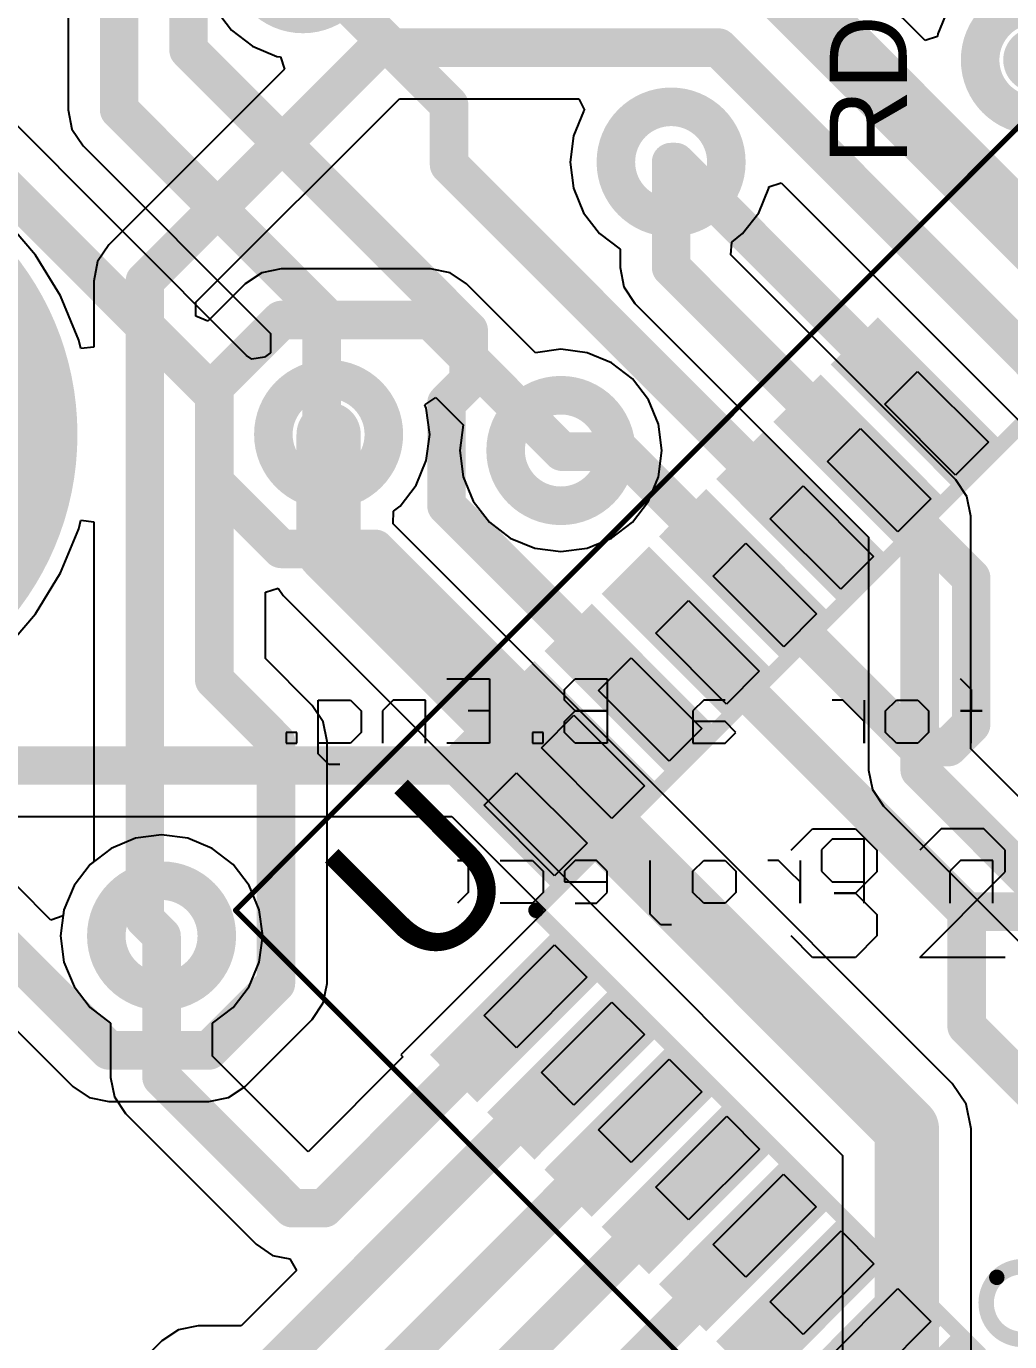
# Model space of a CAD drawing. Header units: millimetres. Extents: x 0 to 2.36, y 0 to 2.36.
# Drawn here: x 0.632 to 1.015, y 1.482 to 1.994 of the extents above; entities that cross this region are included whole.
import ezdxf

# ---------------------------------------------------------------- set-up
doc = ezdxf.new("R2010")
doc.units = ezdxf.units.MM
doc.header["$MEASUREMENT"] = 0
for name, color, linetype in [('BottomLayer', 5, 'Continuous'), ('BottomOverlay', 54, 'Continuous'), ('BottomSolder', 6, 'Continuous'), ('Mechanical13', 56, 'Continuous'), ('Mechanical15', 56, 'Continuous'), ('MultiLayer', 9, 'Continuous'), ('TopLayer', 1, 'Continuous'), ('TopOverlay', 2, 'Continuous'), ('TopPaste', 8, 'Continuous'), ('TopSolder', 216, 'Continuous')]:
    doc.layers.add(name, color=color, linetype=linetype)

# ---------------------------------------------------------------- blocks, each defined once
blk = doc.blocks.new('QFP80P900X900X120_32N_24')
at = {"layer": 'TopLayer'}
for points in [[(-0.08774, 0.19882), (-0.06974, 0.19882), (-0.06974, 0.13976), (-0.08774, 0.13976)], [(-0.05624, 0.19882), (-0.03824, 0.19882), (-0.03824, 0.13976), (-0.05624, 0.13976)], [(-0.02475, 0.19882), (-0.00675, 0.19882), (-0.00675, 0.13976), (-0.02475, 0.13976)], [(0.00675, 0.19882), (0.02475, 0.19882), (0.02475, 0.13976), (0.00675, 0.13976)], [(0.03824, 0.19882), (0.05624, 0.19882), (0.05624, 0.13976), (0.03824, 0.13976)], [(0.06974, 0.19882), (0.08774, 0.19882), (0.08774, 0.13976), (0.06974, 0.13976)], [(0.10124, 0.19882), (0.11924, 0.19882), (0.11924, 0.13976), (0.10124, 0.13976)], [(0.13976, 0.11924), (0.19882, 0.11924), (0.19882, 0.10124), (0.13976, 0.10124)], [(0.13976, 0.08774), (0.19882, 0.08774), (0.19882, 0.06974), (0.13976, 0.06974)], [(0.13976, 0.05624), (0.19882, 0.05624), (0.19882, 0.03824), (0.13976, 0.03824)], [(0.13976, 0.02475), (0.19882, 0.02475), (0.19882, 0.00675), (0.13976, 0.00675)], [(0.13976, -0.00675), (0.19882, -0.00675), (0.19882, -0.02475), (0.13976, -0.02475)], [(0.13976, -0.03824), (0.19882, -0.03824), (0.19882, -0.05624), (0.13976, -0.05624)], [(0.13976, -0.06974), (0.19882, -0.06974), (0.19882, -0.08774), (0.13976, -0.08774)], [(0.13976, -0.10124), (0.19882, -0.10124), (0.19882, -0.11924), (0.13976, -0.11924)]]:
    blk.add_hatch(color=1, dxfattribs=at).paths.add_polyline_path(points)
at = {"layer": 'TopPaste'}
for points in [[(-0.08774, 0.19882), (-0.06974, 0.19882), (-0.06974, 0.13976), (-0.08774, 0.13976)], [(-0.05624, 0.19882), (-0.03824, 0.19882), (-0.03824, 0.13976), (-0.05624, 0.13976)], [(-0.02475, 0.19882), (-0.00675, 0.19882), (-0.00675, 0.13976), (-0.02475, 0.13976)], [(0.00675, 0.19882), (0.02475, 0.19882), (0.02475, 0.13976), (0.00675, 0.13976)], [(0.03824, 0.19882), (0.05624, 0.19882), (0.05624, 0.13976), (0.03824, 0.13976)], [(0.06974, 0.19882), (0.08774, 0.19882), (0.08774, 0.13976), (0.06974, 0.13976)], [(0.10124, 0.19882), (0.11924, 0.19882), (0.11924, 0.13976), (0.10124, 0.13976)], [(0.13976, 0.11924), (0.19882, 0.11924), (0.19882, 0.10124), (0.13976, 0.10124)], [(0.13976, 0.08774), (0.19882, 0.08774), (0.19882, 0.06974), (0.13976, 0.06974)], [(0.13976, 0.05624), (0.19882, 0.05624), (0.19882, 0.03824), (0.13976, 0.03824)], [(0.13976, 0.02475), (0.19882, 0.02475), (0.19882, 0.00675), (0.13976, 0.00675)], [(0.13976, -0.00675), (0.19882, -0.00675), (0.19882, -0.02475), (0.13976, -0.02475)], [(0.13976, -0.03824), (0.19882, -0.03824), (0.19882, -0.05624), (0.13976, -0.05624)], [(0.13976, -0.06974), (0.19882, -0.06974), (0.19882, -0.08774), (0.13976, -0.08774)], [(0.13976, -0.10124), (0.19882, -0.10124), (0.19882, -0.11924), (0.13976, -0.11924)]]:
    blk.add_hatch(color=8, dxfattribs=at).paths.add_polyline_path(points)
at = {"layer": 'TopSolder'}
for points in [[(-0.12324, 0.20282), (-0.09724, 0.20282), (-0.09724, 0.13576), (-0.12324, 0.13576)], [(-0.09174, 0.20282), (-0.06574, 0.20282), (-0.06574, 0.13576), (-0.09174, 0.13576)], [(-0.06024, 0.20282), (-0.03424, 0.20282), (-0.03424, 0.13576), (-0.06024, 0.13576)], [(-0.02875, 0.20282), (-0.00275, 0.20282), (-0.00275, 0.13576), (-0.02875, 0.13576)], [(0.00275, 0.20282), (0.02875, 0.20282), (0.02875, 0.13576), (0.00275, 0.13576)], [(0.03424, 0.20282), (0.06024, 0.20282), (0.06024, 0.13576), (0.03424, 0.13576)], [(0.06574, 0.20282), (0.09174, 0.20282), (0.09174, 0.13576), (0.06574, 0.13576)], [(0.09724, 0.20282), (0.12324, 0.20282), (0.12324, 0.13576), (0.09724, 0.13576)], [(0.13576, 0.12324), (0.20282, 0.12324), (0.20282, 0.09724), (0.13576, 0.09724)], [(0.13576, 0.09174), (0.20282, 0.09174), (0.20282, 0.06574), (0.13576, 0.06574)], [(0.13576, 0.06024), (0.20282, 0.06024), (0.20282, 0.03424), (0.13576, 0.03424)], [(0.13576, 0.02875), (0.20282, 0.02875), (0.20282, 0.00275), (0.13576, 0.00275)], [(0.13576, -0.00275), (0.20282, -0.00275), (0.20282, -0.02875), (0.13576, -0.02875)], [(0.13576, -0.03424), (0.20282, -0.03424), (0.20282, -0.06024), (0.13576, -0.06024)], [(0.13576, -0.06574), (0.20282, -0.06574), (0.20282, -0.09174), (0.13576, -0.09174)], [(0.13576, -0.09724), (0.20282, -0.09724), (0.20282, -0.12324), (0.13576, -0.12324)]]:
    blk.add_hatch(color=216, dxfattribs=at).paths.add_polyline_path(points)
at = {"layer": 'Mechanical13'}
for p, q in [((-0.0879, 0.13828), (-0.0879, 0.17703)), ((-0.06974, 0.17703), (-0.06974, 0.13828)), ((-0.05628, 0.13812), (-0.05628, 0.17703)), ((-0.05628, 0.17703), (-0.03824, 0.17703)), ((-0.03824, 0.17703), (-0.03824, 0.13812)), ((-0.0248, 0.1383), (-0.0248, 0.17703)), ((-0.0248, 0.17703), (-0.00675, 0.17703)), ((-0.00675, 0.17703), (-0.00675, 0.1383)), ((0.00675, 0.13804), (0.00675, 0.17703)), ((0.00675, 0.17703), (0.02475, 0.17703)), ((0.02475, 0.17703), (0.02475, 0.13804)), ((0.03828, 0.13814), (0.03828, 0.17703)), ((0.03828, 0.17703), (0.05624, 0.17703)), ((0.05624, 0.17703), (0.05624, 0.13814)), ((0.06985, 0.13824), (0.06985, 0.17703)), ((0.06985, 0.17703), (0.08774, 0.17703)), ((0.08774, 0.17703), (0.08774, 0.13824)), ((0.10143, 0.1383), (0.10143, 0.17703)), ((0.10143, 0.17703), (0.11924, 0.17703)), ((0.11924, 0.17703), (0.11924, 0.1383)), ((-0.06974, 0.13828), (-0.0879, 0.13828)), ((-0.03824, 0.13812), (-0.05628, 0.13812)), ((-0.00675, 0.1383), (-0.0248, 0.1383)), ((0.05624, 0.13814), (0.03828, 0.13814)), ((0.08774, 0.13824), (0.06985, 0.13824)), ((0.11924, 0.1383), (0.10143, 0.1383)), ((0.02475, 0.13804), (0.00675, 0.13804)), ((0.13825, 0.10139), (0.13825, 0.11924)), ((0.13825, 0.11924), (0.17703, 0.11924)), ((0.17703, 0.11924), (0.17703, 0.10139)), ((0.17703, 0.10139), (0.13825, 0.10139)), ((0.13821, 0.06983), (0.13821, 0.08774)), ((0.13821, 0.08774), (0.17703, 0.08774)), ((0.17703, 0.08774), (0.17703, 0.06983)), ((0.17703, 0.06983), (0.13821, 0.06983)), ((0.13824, 0.0383), (0.13824, 0.05624)), ((0.13824, 0.05624), (0.17703, 0.05624)), ((0.17703, 0.05624), (0.17703, 0.0383)), ((0.17703, 0.0383), (0.13824, 0.0383)), ((0.13814, 0.00675), (0.13814, 0.02475)), ((0.13814, 0.02475), (0.17703, 0.02475)), ((0.17703, 0.02475), (0.17703, 0.00675)), ((0.17703, 0.00675), (0.13814, 0.00675)), ((0.13816, -0.02477), (0.13816, -0.00675)), ((0.13816, -0.00675), (0.17703, -0.00675)), ((0.17703, -0.00675), (0.17703, -0.02477)), ((0.17703, -0.02477), (0.13816, -0.02477)), ((0.13824, -0.05633), (0.13824, -0.03824)), ((0.13824, -0.03824), (0.17703, -0.03824)), ((0.17703, -0.03824), (0.17703, -0.05633)), ((0.17703, -0.05633), (0.13824, -0.05633)), ((0.1383, -0.08791), (0.1383, -0.06974)), ((0.1383, -0.06974), (0.17703, -0.06974)), ((0.17703, -0.06974), (0.17703, -0.08791)), ((0.17703, -0.08791), (0.1383, -0.08791)), ((0.13806, -0.11926), (0.13806, -0.10124)), ((0.13806, -0.10124), (0.17703, -0.10124)), ((0.17703, -0.10124), (0.17703, -0.11926)), ((0.17703, -0.11926), (0.13806, -0.11926))]:
    blk.add_line(p, q, dxfattribs=at)
at = {"layer": 'Mechanical15', "const_width": 0.00197}
for points in [[(0.21653, 0.21654), (-0.21654, 0.21654)], [(0.21653, 0.21654), (0.21653, -0.21654)]]:
    blk.add_lwpolyline(points, dxfattribs=at)
at = {"layer": 'Mechanical15', "const_width": 0.000984}
blk.add_lwpolyline([(0.21604, 0.21654, 1), (0.21703, 0.21654, 1)], format="xyb", close=True, dxfattribs=at)
blk.add_lwpolyline([(0.21604, 0.21654, 1), (0.21703, 0.21654, 1)], format="xyb", close=True, dxfattribs=at)
at = {"layer": 'TopOverlay'}
for p, q in [((0.033, 0.05894), (0.04478, 0.07072)), ((0.04478, 0.07072), (0.05656, 0.07072)), ((0.033, 0.04715), (0.033, 0.05894)), ((0.03889, 0.04126), (0.033, 0.04715)), ((0.05067, 0.04126), (0.05656, 0.04715)), ((0.05656, 0.04715), (0.05067, 0.04126)), ((0.08013, 0.04715), (0.08013, 0.03537)), ((-0.00823, 0.0177), (0.01533, 0.04126)), ((0.01533, 0.04126), (0.01533, -0.00586)), ((0.05067, 0.04126), (0.03889, 0.04126)), ((0.05067, 0.02948), (0.05067, 0.04126)), ((0.08013, 0.03537), (0.06834, 0.02359)), ((0.05656, 0.02359), (0.05067, 0.02948)), ((0.06834, 0.02359), (0.05656, 0.02359)), ((0.04478, 0.00003), (0.04478, 0.01181)), ((0.033, -0.01175), (0.04478, 0.00003)), ((0.01533, -0.00586), (0.02122, -0.01175)), ((0.02122, -0.01175), (0.033, -0.01175))]:
    blk.add_line(p, q, dxfattribs=at)
at = {"layer": 'TopOverlay', "const_width": 0.006}
for points in [[(0.13386, 0.13386), (-0.13386, 0.13386)], [(0.13386, 0.13386), (0.13386, -0.13386)]]:
    blk.add_lwpolyline(points, dxfattribs=at)
at = {"layer": 'TopOverlay'}
for points, const_width in [([(0.13236, 0.13386, 1), (0.13536, 0.13386, 1)], 0.003), ([(0.13236, 0.13386, 1), (0.13536, 0.13386, 1)], 0.003), ([(-0.09386, 0.108, 1), (-0.12214, 0.108, 1)], 0.006), ([(-0.09536, 0.108, 1), (-0.09236, 0.108, 1)], 0.003)]:
    blk.add_lwpolyline(points, format="xyb", close=True, dxfattribs=dict(at, const_width=const_width))

msp = doc.modelspace()

# ---------------------------------------------------------------- hatches: boundary and pattern name
at = {"layer": 'BottomLayer'}
h = msp.add_hatch(color=5, dxfattribs=at)
edge = h.paths.add_edge_path()
edge.add_arc((1.025, 1.98062), 0.025, 0, 360)
edge = h.paths.add_edge_path(flags=0)
edge.add_arc((1.025, 1.98062), 0.014, 0, 360)
h = msp.add_hatch(color=5, dxfattribs=at)
edge = h.paths.add_edge_path()
edge.add_arc((0.88327, 1.9409), 0.025, 0, 360)
edge = h.paths.add_edge_path(flags=0)
edge.add_arc((0.88327, 1.9409), 0.014, 0, 360)
h = msp.add_hatch(color=5, dxfattribs=at)
edge = h.paths.add_edge_path()
edge.add_arc((0.54, 1.835), 0.10827, 0, 360)
edge = h.paths.add_edge_path(flags=0)
edge.add_arc((0.54, 1.835), 0.06496, 0, 360)
h = msp.add_hatch(color=5, dxfattribs=at)
edge = h.paths.add_edge_path()
edge.add_arc((0.75, 1.835), 0.025, 0, 360)
edge = h.paths.add_edge_path(flags=0)
edge.add_arc((0.75, 1.835), 0.014, 0, 360)
h = msp.add_hatch(color=5, dxfattribs=at)
edge = h.paths.add_edge_path()
edge.add_arc((0.84037, 1.82876), 0.025, 0, 360)
edge = h.paths.add_edge_path(flags=0)
edge.add_arc((0.84037, 1.82876), 0.014, 0, 360)
h = msp.add_hatch(color=5, dxfattribs=at)
edge = h.paths.add_edge_path()
edge.add_arc((0.685, 1.64), 0.025, 0, 360)
edge = h.paths.add_edge_path(flags=0)
edge.add_arc((0.685, 1.64), 0.014, 0, 360)
at = {"layer": 'BottomSolder'}
h = msp.add_hatch(color=6, dxfattribs=at)
edge = h.paths.add_edge_path()
edge.add_arc((0.74, 2.02), 0.029, 0, 360)
edge = h.paths.add_edge_path(flags=0)
edge.add_arc((0.74, 2.02), 0.014, 0, 360)
h = msp.add_hatch(color=6, dxfattribs=at)
edge = h.paths.add_edge_path()
edge.add_arc((1.025, 1.98062), 0.029, 0, 360)
edge = h.paths.add_edge_path(flags=0)
edge.add_arc((1.025, 1.98062), 0.014, 0, 360)
h = msp.add_hatch(color=6, dxfattribs=at)
edge = h.paths.add_edge_path()
edge.add_arc((0.88327, 1.9409), 0.029, 0, 360)
edge = h.paths.add_edge_path(flags=0)
edge.add_arc((0.88327, 1.9409), 0.014, 0, 360)
h = msp.add_hatch(color=6, dxfattribs=at)
edge = h.paths.add_edge_path()
edge.add_arc((0.54, 1.835), 0.11227, 0, 360)
edge = h.paths.add_edge_path(flags=0)
edge.add_arc((0.54, 1.835), 0.06496, 0, 360)
h = msp.add_hatch(color=6, dxfattribs=at)
edge = h.paths.add_edge_path()
edge.add_arc((0.75, 1.835), 0.029, 0, 360)
edge = h.paths.add_edge_path(flags=0)
edge.add_arc((0.75, 1.835), 0.014, 0, 360)
h = msp.add_hatch(color=6, dxfattribs=at)
edge = h.paths.add_edge_path()
edge.add_arc((0.84037, 1.82876), 0.029, 0, 360)
edge = h.paths.add_edge_path(flags=0)
edge.add_arc((0.84037, 1.82876), 0.014, 0, 360)
h = msp.add_hatch(color=6, dxfattribs=at)
edge = h.paths.add_edge_path()
edge.add_arc((0.685, 1.64), 0.029, 0, 360)
edge = h.paths.add_edge_path(flags=0)
edge.add_arc((0.685, 1.64), 0.014, 0, 360)
at = {"layer": 'MultiLayer'}
h = msp.add_hatch(color=9, dxfattribs=at)
edge = h.paths.add_edge_path()
edge.add_arc((0.54, 1.835), 0.10827, 0, 360)
edge = h.paths.add_edge_path(flags=0)
edge.add_arc((0.54, 1.835), 0.06496, 0, 360)
at = {"layer": 'TopLayer'}
h = msp.add_hatch(color=1, dxfattribs=at)
edge = h.paths.add_edge_path()
edge.add_arc((1.025, 1.98062), 0.025, 0, 360)
edge = h.paths.add_edge_path(flags=0)
edge.add_arc((1.025, 1.98062), 0.014, 0, 360)
h = msp.add_hatch(color=1, dxfattribs=at)
edge = h.paths.add_edge_path()
edge.add_arc((0.88327, 1.9409), 0.025, 0, 360)
edge = h.paths.add_edge_path(flags=0)
edge.add_arc((0.88327, 1.9409), 0.014, 0, 360)
h = msp.add_hatch(color=1, dxfattribs=at)
edge = h.paths.add_edge_path()
edge.add_arc((0.54, 1.835), 0.10827, 0, 360)
edge = h.paths.add_edge_path(flags=0)
edge.add_arc((0.54, 1.835), 0.06496, 0, 360)
h = msp.add_hatch(color=1, dxfattribs=at)
edge = h.paths.add_edge_path()
edge.add_arc((0.75, 1.835), 0.025, 0, 360)
edge = h.paths.add_edge_path(flags=0)
edge.add_arc((0.75, 1.835), 0.014, 0, 360)
h = msp.add_hatch(color=1, dxfattribs=at)
edge = h.paths.add_edge_path()
edge.add_arc((0.84037, 1.82876), 0.025, 0, 360)
edge = h.paths.add_edge_path(flags=0)
edge.add_arc((0.84037, 1.82876), 0.014, 0, 360)
h = msp.add_hatch(color=1, dxfattribs=at)
edge = h.paths.add_edge_path()
edge.add_arc((0.685, 1.64), 0.025, 0, 360)
edge = h.paths.add_edge_path(flags=0)
edge.add_arc((0.685, 1.64), 0.014, 0, 360)
at = {"layer": 'TopSolder'}
h = msp.add_hatch(color=216, dxfattribs=at)
edge = h.paths.add_edge_path()
edge.add_arc((0.74, 2.02), 0.029, 0, 360)
edge = h.paths.add_edge_path(flags=0)
edge.add_arc((0.74, 2.02), 0.014, 0, 360)
h = msp.add_hatch(color=216, dxfattribs=at)
edge = h.paths.add_edge_path()
edge.add_arc((1.025, 1.98062), 0.029, 0, 360)
edge = h.paths.add_edge_path(flags=0)
edge.add_arc((1.025, 1.98062), 0.014, 0, 360)
h = msp.add_hatch(color=216, dxfattribs=at)
edge = h.paths.add_edge_path()
edge.add_arc((0.88327, 1.9409), 0.029, 0, 360)
edge = h.paths.add_edge_path(flags=0)
edge.add_arc((0.88327, 1.9409), 0.014, 0, 360)
h = msp.add_hatch(color=216, dxfattribs=at)
edge = h.paths.add_edge_path()
edge.add_arc((0.54, 1.835), 0.11227, 0, 360)
edge = h.paths.add_edge_path(flags=0)
edge.add_arc((0.54, 1.835), 0.06496, 0, 360)
h = msp.add_hatch(color=216, dxfattribs=at)
edge = h.paths.add_edge_path()
edge.add_arc((0.75, 1.835), 0.029, 0, 360)
edge = h.paths.add_edge_path(flags=0)
edge.add_arc((0.75, 1.835), 0.014, 0, 360)
h = msp.add_hatch(color=216, dxfattribs=at)
edge = h.paths.add_edge_path()
edge.add_arc((0.84037, 1.82876), 0.029, 0, 360)
edge = h.paths.add_edge_path(flags=0)
edge.add_arc((0.84037, 1.82876), 0.014, 0, 360)
h = msp.add_hatch(color=216, dxfattribs=at)
edge = h.paths.add_edge_path()
edge.add_arc((0.685, 1.64), 0.029, 0, 360)
edge = h.paths.add_edge_path(flags=0)
edge.add_arc((0.685, 1.64), 0.014, 0, 360)

# ---------------------------------------------------------------- linework, layer by layer
at = {"layer": 'BottomLayer'}
for p, q in [((0.98214, 1.98819), (0.90711, 2.06321)), ((0.70593, 2.00033), (0.71218, 1.99218)), ((0.99093, 2.00029), (0.987, 1.9908)), ((0.71218, 1.99218), (0.72033, 1.98593)), ((0.98687, 1.9898), (0.98214, 1.98819)), ((0.987, 1.9908), (0.98687, 1.9898)), ((0.72033, 1.98593), (0.72982, 1.982)), ((0.72982, 1.982), (0.73124, 1.98182)), ((0.73124, 1.98182), (0.73285, 1.97708)), ((0.73285, 1.97708), (0.66444, 1.90867)), ((0.69838, 1.88638), (0.77752, 1.96552)), ((0.77752, 1.96552), (0.84735, 1.96552)), ((0.84735, 1.96552), (0.84956, 1.96103)), ((0.8492, 1.96057), (0.84527, 1.95108)), ((0.84956, 1.96103), (0.8492, 1.96057)), ((0.84527, 1.95108), (0.84393, 1.9409)), ((0.84393, 1.9409), (0.84527, 1.93072)), ((0.84527, 1.93072), (0.8492, 1.92123)), ((0.91734, 1.92123), (0.92127, 1.93072)), ((0.92127, 1.93072), (0.92134, 1.9313)), ((0.92134, 1.9313), (0.92608, 1.9329)), ((0.92608, 1.9329), (1.21754, 1.64144)), ((0.63598, 1.90473), (0.62389, 1.91889)), ((0.8492, 1.92123), (0.85545, 1.91308)), ((0.91109, 1.91308), (0.91734, 1.92123)), ((0.85545, 1.91308), (0.86339, 1.90699)), ((0.90685, 1.90983), (0.91109, 1.91308)), ((0.66444, 1.90867), (0.66013, 1.90222)), ((0.90652, 1.90484), (0.90685, 1.90983)), ((0.6457, 1.88886), (0.63598, 1.90473)), ((0.86339, 1.90699), (0.86339, 1.89997)), ((0.99406, 1.8173), (0.90652, 1.90484)), ((0.66013, 1.90222), (0.65862, 1.89462)), ((0.72396, 1.89787), (0.71751, 1.89356)), ((0.73157, 1.89938), (0.72396, 1.89787)), ((0.78963, 1.89938), (0.73157, 1.89938)), ((0.79724, 1.89787), (0.78963, 1.89938)), ((0.80369, 1.89356), (0.79724, 1.89787)), ((0.86339, 1.89997), (0.8649, 1.89237)), ((0.65862, 1.89462), (0.65862, 1.86896)), ((0.71751, 1.89356), (0.703, 1.87905)), ((0.83046, 1.86679), (0.80369, 1.89356)), ((0.65283, 1.87166), (0.6457, 1.88886)), ((0.8649, 1.89237), (0.86921, 1.88592)), ((0.69838, 1.88096), (0.69838, 1.88638)), ((0.86921, 1.88592), (0.96012, 1.79501)), ((0.703, 1.87905), (0.69838, 1.88096)), ((0.65362, 1.86837), (0.65283, 1.87166)), ((0.65862, 1.86896), (0.65362, 1.86837)), ((0.84037, 1.8681), (0.83046, 1.86679)), ((0.85055, 1.86676), (0.84037, 1.8681)), ((0.86004, 1.86283), (0.85055, 1.86676)), ((0.86819, 1.85658), (0.86004, 1.86283)), ((0.87444, 1.84843), (0.86819, 1.85658)), ((0.78745, 1.84649), (0.79169, 1.84933)), ((0.788, 1.84518), (0.78745, 1.84649)), ((0.79169, 1.84933), (0.80234, 1.83868)), ((0.87837, 1.83894), (0.87444, 1.84843)), ((0.78934, 1.835), (0.788, 1.84518)), ((0.80234, 1.83868), (0.80104, 1.82876)), ((0.87971, 1.82876), (0.87837, 1.83894)), ((0.788, 1.82482), (0.78934, 1.835)), ((0.80104, 1.82876), (0.80238, 1.81858)), ((0.87837, 1.81858), (0.87971, 1.82876)), ((0.78407, 1.81533), (0.788, 1.82482)), ((0.80238, 1.81858), (0.80631, 1.80909)), ((0.87444, 1.80909), (0.87837, 1.81858)), ((0.99837, 1.81085), (0.99406, 1.8173)), ((0.77782, 1.80718), (0.78407, 1.81533)), ((0.99988, 1.80324), (0.99837, 1.81085)), ((0.77527, 1.80523), (0.77782, 1.80718)), ((0.80631, 1.80909), (0.81256, 1.80095)), ((0.86819, 1.80095), (0.87444, 1.80909)), ((0.65283, 1.79834), (0.65362, 1.80163)), ((0.65362, 1.80163), (0.65862, 1.80104)), ((0.65862, 1.80104), (0.65862, 1.66891)), ((0.77507, 1.80025), (0.77527, 1.80523)), ((0.81256, 1.80095), (0.8207, 1.7947)), ((0.86004, 1.7947), (0.86819, 1.80095)), ((0.99988, 1.71275), (0.99988, 1.80324)), ((0.6457, 1.78114), (0.65283, 1.79834)), ((0.99266, 1.58266), (0.77507, 1.80025)), ((0.8207, 1.7947), (0.83019, 1.79077)), ((0.83019, 1.79077), (0.84037, 1.78943)), ((0.84037, 1.78943), (0.85055, 1.79077)), ((0.85055, 1.79077), (0.86004, 1.7947)), ((0.96012, 1.79501), (0.96012, 1.70451)), ((0.63598, 1.76527), (0.6457, 1.78114)), ((0.72538, 1.77374), (0.73038, 1.77526)), ((0.73038, 1.77526), (0.73234, 1.77234)), ((0.72538, 1.74784), (0.72538, 1.77374)), ((0.73234, 1.77234), (0.95002, 1.55465)), ((0.62389, 1.75111), (0.63598, 1.76527)), ((0.74356, 1.72966), (0.72538, 1.74784)), ((0.74787, 1.72321), (0.74356, 1.72966)), ((0.74938, 1.7156), (0.74787, 1.72321)), ((0.74938, 1.62157), (0.74938, 1.7156)), ((1.26381, 1.44881), (0.99988, 1.71275)), ((0.96012, 1.70451), (0.96163, 1.6969)), ((0.96163, 1.6969), (0.96594, 1.69045)), ((0.96594, 1.69045), (1.18386, 1.47253)), ((0.65718, 1.66782), (0.65093, 1.65967)), ((0.65862, 1.66891), (0.65718, 1.66782)), ((0.64195, 1.64617), (0.62906, 1.65906)), ((0.65093, 1.65967), (0.647, 1.65018)), ((0.64669, 1.64777), (0.64195, 1.64617)), ((0.647, 1.65018), (0.64669, 1.64777)), ((0.74787, 1.61396), (0.74938, 1.62157)), ((0.61458, 1.6173), (0.65044, 1.58144)), ((0.74356, 1.60751), (0.74787, 1.61396)), ((0.71749, 1.58144), (0.74356, 1.60751)), ((0.65044, 1.58144), (0.65689, 1.57713)), ((0.71104, 1.57713), (0.71749, 1.58144)), ((0.99808, 1.57456), (0.99266, 1.58266)), ((0.65689, 1.57713), (0.6645, 1.57562)), ((0.6645, 1.57562), (0.70343, 1.57562)), ((0.70343, 1.57562), (0.71104, 1.57713)), ((0.99998, 1.565), (0.99808, 1.57456)), ((0.99998, 1.36499), (0.99998, 1.565)), ((0.95002, 1.55465), (0.95002, 1.36499))]:
    msp.add_line(p, q, dxfattribs=at)
for points, const_width in [([(0.88945, 2.04555), (1.115, 1.82)], 0.025), ([(0.6785, 1.89462), (0.76928, 1.9854)], 0.015), ([(0.76928, 1.9854), (0.9017, 1.9854)], 0.015), ([(0.9017, 1.9854), (1.2316, 1.6555)], 0.015), ([(1.025, 1.98062), (1.37438, 1.98062)], 0.025), ([(0.88327, 1.89997), (0.88327, 1.9409)], 0.015), ([(0.88327, 1.89997), (0.98, 1.80324)], 0.015), ([(0.6785, 1.6465), (0.6785, 1.89462)], 0.015), ([(0.7055, 1.85343), (0.73157, 1.8795)], 0.015), ([(0.73157, 1.8795), (0.78963, 1.8795)], 0.015), ([(0.78963, 1.8795), (0.84037, 1.82876)], 0.015), ([(0.7055, 1.7396), (0.7055, 1.85343)], 0.015), ([(0.75, 1.79), (0.75, 1.835)], 0.025), ([(0.98, 1.70451), (0.98, 1.80324)], 0.015), ([(0.75, 1.79), (0.975, 1.565)], 0.025), ([(0.7055, 1.7396), (0.7295, 1.7156)], 0.015), ([(0.7295, 1.62157), (0.7295, 1.7156)], 0.015), ([(0.98, 1.70451), (1.24975, 1.43475)], 0.015), ([(0.615, 1.645), (0.6645, 1.5955)], 0.015), ([(0.6785, 1.6465), (0.685, 1.64)], 0.015), ([(0.70343, 1.5955), (0.7295, 1.62157)], 0.015), ([(0.6645, 1.5955), (0.70343, 1.5955)], 0.015), ([(0.975, 1.335), (0.975, 1.565)], 0.025)]:
    msp.add_lwpolyline(points, dxfattribs=dict(at, const_width=const_width))
for points, const_width in [([(0.76553, 1.9854, 1), (0.77303, 1.9854, 1)], 0.0075), ([(0.76553, 1.9854, 1), (0.77303, 1.9854, 1)], 0.0075), ([(0.89795, 1.9854, 1), (0.90545, 1.9854, 1)], 0.0075), ([(0.89795, 1.9854, 1), (0.90545, 1.9854, 1)], 0.0075), ([(1.01875, 1.98062, 1), (1.03125, 1.98062, 1)], 0.0125), ([(0.87952, 1.9409, 1), (0.88702, 1.9409, 1)], 0.0075), ([(0.87952, 1.89997, 1), (0.88702, 1.89997, 1)], 0.0075), ([(0.87952, 1.89997, 1), (0.88702, 1.89997, 1)], 0.0075), ([(0.67475, 1.89462, 1), (0.68225, 1.89462, 1)], 0.0075), ([(0.67475, 1.89462, 1), (0.68225, 1.89462, 1)], 0.0075), ([(0.72782, 1.8795, 1), (0.73532, 1.8795, 1)], 0.0075), ([(0.72782, 1.8795, 1), (0.73532, 1.8795, 1)], 0.0075), ([(0.78588, 1.8795, 1), (0.79338, 1.8795, 1)], 0.0075), ([(0.78588, 1.8795, 1), (0.79338, 1.8795, 1)], 0.0075), ([(0.70175, 1.85343, 1), (0.70925, 1.85343, 1)], 0.0075), ([(0.70175, 1.85343, 1), (0.70925, 1.85343, 1)], 0.0075), ([(0.74375, 1.835, 1), (0.75625, 1.835, 1)], 0.0125), ([(0.83662, 1.82876, 1), (0.84412, 1.82876, 1)], 0.0075), ([(0.97625, 1.80324, 1), (0.98375, 1.80324, 1)], 0.0075), ([(0.97625, 1.80324, 1), (0.98375, 1.80324, 1)], 0.0075), ([(0.74375, 1.79, 1), (0.75625, 1.79, 1)], 0.0125), ([(0.74375, 1.79, 1), (0.75625, 1.79, 1)], 0.0125), ([(0.70175, 1.7396, 1), (0.70925, 1.7396, 1)], 0.0075), ([(0.70175, 1.7396, 1), (0.70925, 1.7396, 1)], 0.0075), ([(0.72575, 1.7156, 1), (0.73325, 1.7156, 1)], 0.0075), ([(0.72575, 1.7156, 1), (0.73325, 1.7156, 1)], 0.0075), ([(0.97625, 1.70451, 1), (0.98375, 1.70451, 1)], 0.0075), ([(0.97625, 1.70451, 1), (0.98375, 1.70451, 1)], 0.0075), ([(0.67475, 1.6465, 1), (0.68225, 1.6465, 1)], 0.0075), ([(0.67475, 1.6465, 1), (0.68225, 1.6465, 1)], 0.0075), ([(0.68125, 1.64, 1), (0.68875, 1.64, 1)], 0.0075), ([(0.72575, 1.62157, 1), (0.73325, 1.62157, 1)], 0.0075), ([(0.72575, 1.62157, 1), (0.73325, 1.62157, 1)], 0.0075), ([(0.66075, 1.5955, 1), (0.66825, 1.5955, 1)], 0.0075), ([(0.66075, 1.5955, 1), (0.66825, 1.5955, 1)], 0.0075), ([(0.69968, 1.5955, 1), (0.70718, 1.5955, 1)], 0.0075), ([(0.69968, 1.5955, 1), (0.70718, 1.5955, 1)], 0.0075), ([(0.96875, 1.565, 1), (0.98125, 1.565, 1)], 0.0125), ([(0.96875, 1.565, 1), (0.98125, 1.565, 1)], 0.0125)]:
    msp.add_lwpolyline(points, format="xyb", close=True, dxfattribs=dict(at, const_width=const_width))
at = {"layer": 'BottomOverlay'}
for p, q in [((0.79597, 1.74), (0.81263, 1.74)), ((0.81263, 1.74), (0.81263, 1.71501)), ((0.84179, 1.73583), (0.84596, 1.74)), ((0.84596, 1.74), (0.85845, 1.74)), ((0.85845, 1.74), (0.85845, 1.71501)), ((1.00007, 1.73583), (0.99591, 1.74)), ((0.84179, 1.73167), (0.84179, 1.73583)), ((1.00007, 1.71501), (1.00007, 1.73583)), ((1.00007, 1.73583), (1.00007, 1.7275)), ((1.00007, 1.7275), (1.00007, 1.73583)), ((0.74599, 1.71084), (0.74599, 1.73167)), ((0.74599, 1.73167), (0.75848, 1.73167)), ((0.75848, 1.73167), (0.76265, 1.7275)), ((0.77515, 1.73167), (0.77098, 1.7275)), ((0.78764, 1.73167), (0.77515, 1.73167)), ((0.78764, 1.71501), (0.78764, 1.73167)), ((0.84596, 1.7275), (0.84179, 1.73167)), ((0.89594, 1.73167), (0.89177, 1.7275)), ((0.90427, 1.73167), (0.89594, 1.73167)), ((0.95009, 1.73167), (0.94592, 1.73167)), ((0.95425, 1.7275), (0.95009, 1.73167)), ((0.95842, 1.73167), (0.95842, 1.71501)), ((0.96675, 1.7275), (0.97092, 1.73167)), ((0.97092, 1.73167), (0.97925, 1.73167)), ((0.97925, 1.73167), (0.98341, 1.7275)), ((0.76265, 1.7275), (0.76265, 1.71917)), ((0.77098, 1.7275), (0.77098, 1.71501)), ((0.81263, 1.7275), (0.8043, 1.7275)), ((0.84179, 1.72334), (0.84596, 1.7275)), ((0.84596, 1.7275), (0.85845, 1.7275)), ((0.85845, 1.7275), (0.84596, 1.7275)), ((0.89177, 1.7275), (0.89177, 1.71501)), ((0.95842, 1.72334), (0.95425, 1.7275)), ((0.96675, 1.71917), (0.96675, 1.7275)), ((0.98341, 1.7275), (0.98341, 1.71917)), ((1.00424, 1.7275), (0.99591, 1.7275)), ((0.99591, 1.7275), (1.00007, 1.7275)), ((1.00007, 1.7275), (1.00424, 1.7275)), ((0.73766, 1.71917), (0.73349, 1.71917)), ((0.73349, 1.71917), (0.73349, 1.71501)), ((0.73766, 1.71501), (0.73766, 1.71917)), ((0.76265, 1.71917), (0.75848, 1.71501)), ((0.83346, 1.71917), (0.82929, 1.71917)), ((0.82929, 1.71917), (0.82929, 1.71501)), ((0.83346, 1.71501), (0.83346, 1.71917)), ((0.84179, 1.71917), (0.84179, 1.72334)), ((0.84596, 1.71501), (0.84179, 1.71917)), ((0.90427, 1.72334), (0.89177, 1.72334)), ((0.90844, 1.71917), (0.90427, 1.72334)), ((0.90427, 1.71501), (0.90844, 1.71917)), ((0.95842, 1.71501), (0.95842, 1.72334)), ((0.97092, 1.71501), (0.96675, 1.71917)), ((0.98341, 1.71917), (0.97925, 1.71501)), ((0.73349, 1.71501), (0.73766, 1.71501)), ((0.75848, 1.71501), (0.74599, 1.71501)), ((0.81263, 1.71501), (0.79597, 1.71501)), ((0.82929, 1.71501), (0.83346, 1.71501)), ((0.85845, 1.71501), (0.84596, 1.71501)), ((0.89177, 1.71501), (0.90427, 1.71501)), ((0.97925, 1.71501), (0.97092, 1.71501)), ((0.75015, 1.70668), (0.74599, 1.71084)), ((0.75432, 1.70668), (0.75015, 1.70668)), ((0.94592, 1.67768), (0.94176, 1.67351)), ((0.95842, 1.67768), (0.94592, 1.67768)), ((0.95842, 1.65269), (0.95842, 1.67768)), ((0.8043, 1.67351), (0.8043, 1.66935)), ((0.94176, 1.67351), (0.94176, 1.66518)), ((0.80847, 1.66935), (0.80014, 1.66935)), ((0.80014, 1.66935), (0.8043, 1.66935)), ((0.8043, 1.66935), (0.80847, 1.66935)), ((0.8043, 1.66935), (0.8043, 1.65685)), ((0.8168, 1.66935), (0.82929, 1.66935)), ((0.82929, 1.66935), (0.83346, 1.66518)), ((0.84596, 1.66935), (0.84179, 1.66518)), ((0.85429, 1.66935), (0.84596, 1.66935)), ((0.85845, 1.66518), (0.85429, 1.66935)), ((0.87511, 1.64852), (0.87511, 1.66935)), ((0.89177, 1.66518), (0.89594, 1.66935)), ((0.89594, 1.66935), (0.90427, 1.66935)), ((0.90427, 1.66935), (0.90844, 1.66518)), ((0.9251, 1.66935), (0.92093, 1.66935)), ((0.92926, 1.66518), (0.9251, 1.66935)), ((0.93343, 1.66935), (0.93343, 1.65269)), ((0.99591, 1.66935), (0.99174, 1.66518)), ((1.0084, 1.66935), (0.99591, 1.66935)), ((1.0084, 1.65269), (1.0084, 1.66935)), ((0.83346, 1.66518), (0.83346, 1.65685)), ((0.84179, 1.66518), (0.84179, 1.66102)), ((0.85845, 1.65685), (0.85845, 1.66518)), ((0.89177, 1.65685), (0.89177, 1.66518)), ((0.90844, 1.66518), (0.90844, 1.65685)), ((0.93343, 1.66102), (0.92926, 1.66518)), ((0.94176, 1.66518), (0.94592, 1.66102)), ((0.99174, 1.66518), (0.99174, 1.65269)), ((0.84179, 1.66102), (0.85845, 1.66102)), ((0.93343, 1.65269), (0.93343, 1.66102)), ((0.94592, 1.66102), (0.95842, 1.66102)), ((0.8043, 1.65685), (0.80014, 1.65269)), ((0.82929, 1.65269), (0.8168, 1.65269)), ((0.83346, 1.65685), (0.82929, 1.65269)), ((0.84596, 1.65269), (0.85429, 1.65269)), ((0.85429, 1.65269), (0.85845, 1.65685)), ((0.89594, 1.65269), (0.89177, 1.65685)), ((0.90427, 1.65269), (0.89594, 1.65269)), ((0.90844, 1.65685), (0.90427, 1.65269)), ((0.87928, 1.64436), (0.87511, 1.64852)), ((0.88344, 1.64436), (0.87928, 1.64436))]:
    msp.add_line(p, q, dxfattribs=at)
at = {"layer": 'TopLayer'}
for p, q in [((0.64862, 2.04962), (0.64862, 1.96126)), ((0.7181, 1.86571), (0.58718, 1.99663)), ((0.64862, 1.96126), (0.65013, 1.95365)), ((0.65013, 1.95365), (0.65444, 1.9472)), ((0.65444, 1.9472), (0.72738, 1.87426)), ((0.72738, 1.87426), (0.72738, 1.8668)), ((0.72006, 1.86432), (0.7181, 1.86571)), ((0.72506, 1.86502), (0.72006, 1.86432)), ((0.72738, 1.8668), (0.72506, 1.86502)), ((0.5415, 1.68639), (0.79801, 1.68639)), ((0.79801, 1.68639), (0.8344, 1.65)), ((0.67482, 1.678), (0.66533, 1.67407)), ((0.685, 1.67934), (0.67482, 1.678)), ((0.69518, 1.678), (0.685, 1.67934)), ((0.70467, 1.67407), (0.69518, 1.678)), ((0.66533, 1.67407), (0.65718, 1.66782)), ((0.71282, 1.66782), (0.70467, 1.67407)), ((0.65718, 1.66782), (0.65093, 1.65967)), ((0.71907, 1.65967), (0.71282, 1.66782)), ((0.65093, 1.65967), (0.647, 1.65018)), ((0.723, 1.65018), (0.71907, 1.65967)), ((0.647, 1.65018), (0.64566, 1.64)), ((0.72434, 1.64), (0.723, 1.65018)), ((0.8344, 1.65), (0.77813, 1.59373)), ((0.64566, 1.64), (0.647, 1.62982)), ((0.723, 1.62982), (0.72434, 1.64)), ((0.647, 1.62982), (0.65093, 1.62033)), ((0.71907, 1.62033), (0.723, 1.62982)), ((0.65093, 1.62033), (0.65718, 1.61218)), ((0.71282, 1.61218), (0.71907, 1.62033)), ((0.65718, 1.61218), (0.66512, 1.6061)), ((0.70488, 1.6061), (0.71282, 1.61218)), ((0.66512, 1.6061), (0.66512, 1.585)), ((0.70488, 1.59324), (0.70488, 1.6061)), ((0.74205, 1.55607), (0.70488, 1.59324)), ((0.77892, 1.59294), (0.74205, 1.55607)), ((0.77813, 1.59373), (0.77892, 1.59294)), ((0.66512, 1.585), (0.66663, 1.57739)), ((0.66663, 1.57739), (0.67094, 1.57094)), ((0.67094, 1.57094), (0.72178, 1.5201)), ((0.72178, 1.5201), (0.72823, 1.51579)), ((0.72823, 1.51579), (0.73496, 1.51445)), ((0.73496, 1.51445), (0.73748, 1.5099)), ((0.73748, 1.5099), (0.71596, 1.48838)), ((0.6992, 1.48838), (0.69159, 1.48687)), ((0.71596, 1.48838), (0.6992, 1.48838)), ((0.69159, 1.48687), (0.68514, 1.48256)), ((0.68514, 1.48256), (0.6087, 1.40612))]:
    msp.add_line(p, q, dxfattribs=at)
at = {"layer": 'TopLayer', "const_width": 0.015}
for points in [[(0.6685, 1.96126), (0.6685, 2.04962)], [(0.6955, 1.9845), (0.6955, 2.03843)], [(0.74, 2.02), (0.79687, 1.96313)], [(0.57312, 1.98257), (0.7055, 1.85019)], [(0.6955, 1.9845), (0.8045, 1.8755)], [(0.79687, 1.93994), (0.79687, 1.96313)], [(0.6685, 1.96126), (0.74726, 1.8825)], [(0.79687, 1.93994), (0.9337, 1.80311)], [(0.88327, 1.9409), (0.885, 1.9409)], [(0.885, 1.9409), (0.97824, 1.84765)], [(0.74726, 1.83774), (0.74726, 1.8825)], [(0.8045, 1.85582), (0.8045, 1.8755)], [(0.79587, 1.8472), (0.8045, 1.85582)], [(0.7055, 1.81657), (0.7055, 1.85019)], [(0.79587, 1.80731), (0.79587, 1.8472)], [(0.74726, 1.83774), (0.75, 1.835)], [(0.84037, 1.82876), (0.84083, 1.8283)], [(0.84083, 1.8283), (0.86397, 1.8283)], [(0.86397, 1.8283), (0.91143, 1.78084)], [(0.95597, 1.82326), (0.95597, 1.82538)], [(0.95597, 1.82326), (1, 1.77923)], [(0.7055, 1.81657), (0.73157, 1.7905)], [(0.79587, 1.80731), (0.86689, 1.7363)], [(0.73157, 1.7905), (0.76814, 1.7905)], [(0.76814, 1.7905), (0.84462, 1.71403)], [(0.91143, 1.78084), (0.97879, 1.71348)], [(1, 1.72227), (1, 1.77923)], [(0.88916, 1.75857), (0.99826, 1.64947)], [(0.99121, 1.71348), (1, 1.72227)], [(0.97879, 1.71348), (0.99121, 1.71348)], [(0.48804, 1.70627), (0.80783, 1.70627)], [(0.80783, 1.70627), (0.82235, 1.69176)], [(0.99826, 1.64947), (1.0428, 1.64947)], [(0.99826, 1.60493), (0.99826, 1.64947)], [(0.685, 1.585), (0.685, 1.64)], [(0.74826, 1.53416), (0.82234, 1.60824)], [(0.99826, 1.60493), (1.1063, 1.49689)], [(0.685, 1.585), (0.73584, 1.53416)], [(0.82798, 1.57145), (0.84249, 1.58597)], [(0.84249, 1.58597), (0.84461, 1.58597)], [(0.7242, 1.4685), (0.82715, 1.57145)], [(0.82715, 1.57145), (0.82798, 1.57145)], [(0.74469, 1.4415), (0.86689, 1.5637)], [(0.76223, 1.4145), (0.88916, 1.54143)], [(0.73584, 1.53416), (0.74826, 1.53416)], [(0.91143, 1.51643), (0.91143, 1.51916)], [(0.765, 1.37), (0.91143, 1.51643)], [(0.76612, 1.3293), (0.9337, 1.49689)]]:
    msp.add_lwpolyline(points, dxfattribs=at)
at = {"layer": 'TopLayer', "const_width": 0.0075}
for points in [[(0.69175, 1.9845, 1), (0.69925, 1.9845, 1)], [(0.69175, 1.9845, 1), (0.69925, 1.9845, 1)], [(0.79312, 1.96313, 1), (0.80062, 1.96313, 1)], [(0.79312, 1.96313, 1), (0.80062, 1.96313, 1)], [(0.66475, 1.96126, 1), (0.67225, 1.96126, 1)], [(0.66475, 1.96126, 1), (0.67225, 1.96126, 1)], [(0.79312, 1.93994, 1), (0.80062, 1.93994, 1)], [(0.79312, 1.93994, 1), (0.80062, 1.93994, 1)], [(0.87952, 1.9409, 1), (0.88702, 1.9409, 1)], [(0.88125, 1.9409, 1), (0.88875, 1.9409, 1)], [(0.88125, 1.9409, 1), (0.88875, 1.9409, 1)], [(0.74351, 1.8825, 1), (0.75101, 1.8825, 1)], [(0.74351, 1.8825, 1), (0.75101, 1.8825, 1)], [(0.80075, 1.8755, 1), (0.80825, 1.8755, 1)], [(0.80075, 1.8755, 1), (0.80825, 1.8755, 1)], [(0.80075, 1.85582, 1), (0.80825, 1.85582, 1)], [(0.80075, 1.85582, 1), (0.80825, 1.85582, 1)], [(0.70175, 1.85019, 1), (0.70925, 1.85019, 1)], [(0.70175, 1.85019, 1), (0.70925, 1.85019, 1)], [(0.79212, 1.8472, 1), (0.79962, 1.8472, 1)], [(0.79212, 1.8472, 1), (0.79962, 1.8472, 1)], [(0.97449, 1.84765, 1), (0.98199, 1.84765, 1)], [(0.74351, 1.83774, 1), (0.75101, 1.83774, 1)], [(0.74351, 1.83774, 1), (0.75101, 1.83774, 1)], [(0.74625, 1.835, 1), (0.75375, 1.835, 1)], [(0.83662, 1.82876, 1), (0.84412, 1.82876, 1)], [(0.83708, 1.8283, 1), (0.84458, 1.8283, 1)], [(0.83708, 1.8283, 1), (0.84458, 1.8283, 1)], [(0.86022, 1.8283, 1), (0.86772, 1.8283, 1)], [(0.86022, 1.8283, 1), (0.86772, 1.8283, 1)], [(0.95222, 1.82538, 1), (0.95972, 1.82538, 1)], [(0.95222, 1.82326, 1), (0.95972, 1.82326, 1)], [(0.95222, 1.82326, 1), (0.95972, 1.82326, 1)], [(0.70175, 1.81657, 1), (0.70925, 1.81657, 1)], [(0.70175, 1.81657, 1), (0.70925, 1.81657, 1)], [(0.79212, 1.80731, 1), (0.79962, 1.80731, 1)], [(0.79212, 1.80731, 1), (0.79962, 1.80731, 1)], [(0.92995, 1.80311, 1), (0.93745, 1.80311, 1)], [(0.72782, 1.7905, 1), (0.73532, 1.7905, 1)], [(0.72782, 1.7905, 1), (0.73532, 1.7905, 1)], [(0.76439, 1.7905, 1), (0.77189, 1.7905, 1)], [(0.76439, 1.7905, 1), (0.77189, 1.7905, 1)], [(0.90768, 1.78084, 1), (0.91518, 1.78084, 1)], [(0.90768, 1.78084, 1), (0.91518, 1.78084, 1)], [(0.99625, 1.77923, 1), (1.00375, 1.77923, 1)], [(0.99625, 1.77923, 1), (1.00375, 1.77923, 1)], [(0.88541, 1.75857, 1), (0.89291, 1.75857, 1)], [(0.86314, 1.7363, 1), (0.87064, 1.7363, 1)], [(0.99625, 1.72227, 1), (1.00375, 1.72227, 1)], [(0.99625, 1.72227, 1), (1.00375, 1.72227, 1)], [(0.84087, 1.71403, 1), (0.84837, 1.71403, 1)], [(0.97504, 1.71348, 1), (0.98254, 1.71348, 1)], [(0.97504, 1.71348, 1), (0.98254, 1.71348, 1)], [(0.98746, 1.71348, 1), (0.99496, 1.71348, 1)], [(0.98746, 1.71348, 1), (0.99496, 1.71348, 1)], [(0.80408, 1.70627, 1), (0.81158, 1.70627, 1)], [(0.80408, 1.70627, 1), (0.81158, 1.70627, 1)], [(0.8186, 1.69176, 1), (0.8261, 1.69176, 1)], [(0.99451, 1.64947, 1), (1.00201, 1.64947, 1)], [(0.99451, 1.64947, 1), (1.00201, 1.64947, 1)], [(0.99451, 1.64947, 1), (1.00201, 1.64947, 1)], [(0.68125, 1.64, 1), (0.68875, 1.64, 1)], [(0.81859, 1.60824, 1), (0.82609, 1.60824, 1)], [(0.99451, 1.60493, 1), (1.00201, 1.60493, 1)], [(0.99451, 1.60493, 1), (1.00201, 1.60493, 1)], [(0.68125, 1.585, 1), (0.68875, 1.585, 1)], [(0.68125, 1.585, 1), (0.68875, 1.585, 1)], [(0.83874, 1.58597, 1), (0.84624, 1.58597, 1)], [(0.83874, 1.58597, 1), (0.84624, 1.58597, 1)], [(0.84086, 1.58597, 1), (0.84836, 1.58597, 1)], [(0.82341, 1.57145, 1), (0.83091, 1.57145, 1)], [(0.82341, 1.57145, 1), (0.83091, 1.57145, 1)], [(0.82423, 1.57145, 1), (0.83173, 1.57145, 1)], [(0.82423, 1.57145, 1), (0.83173, 1.57145, 1)], [(0.86314, 1.5637, 1), (0.87064, 1.5637, 1)], [(0.88541, 1.54143, 1), (0.89291, 1.54143, 1)], [(0.73209, 1.53416, 1), (0.73959, 1.53416, 1)], [(0.73209, 1.53416, 1), (0.73959, 1.53416, 1)], [(0.74451, 1.53416, 1), (0.75201, 1.53416, 1)], [(0.74451, 1.53416, 1), (0.75201, 1.53416, 1)], [(0.90768, 1.51916, 1), (0.91518, 1.51916, 1)], [(0.90768, 1.51643, 1), (0.91518, 1.51643, 1)], [(0.90768, 1.51643, 1), (0.91518, 1.51643, 1)], [(0.92995, 1.49689, 1), (0.93745, 1.49689, 1)]]:
    msp.add_lwpolyline(points, format="xyb", close=True, dxfattribs=at)

# ---------------------------------------------------------------- block references
at = {"rotation": 135}
msp.add_blockref('QFP80P900X900X120_32N_24', (1.02, 1.65), dxfattribs=at)

# ---------------------------------------------------------------- texts
at = {"layer": 'TopOverlay'}
for s, height, rotation, p in [('RD1', 0.03, 90, (0.97499, 1.94001)), ('U', 0.06, 45, (0.78665, 1.62173))]:
    msp.add_text(s, height=height, rotation=rotation, dxfattribs=at).set_placement(p)

doc.saveas('drawing.dxf')
